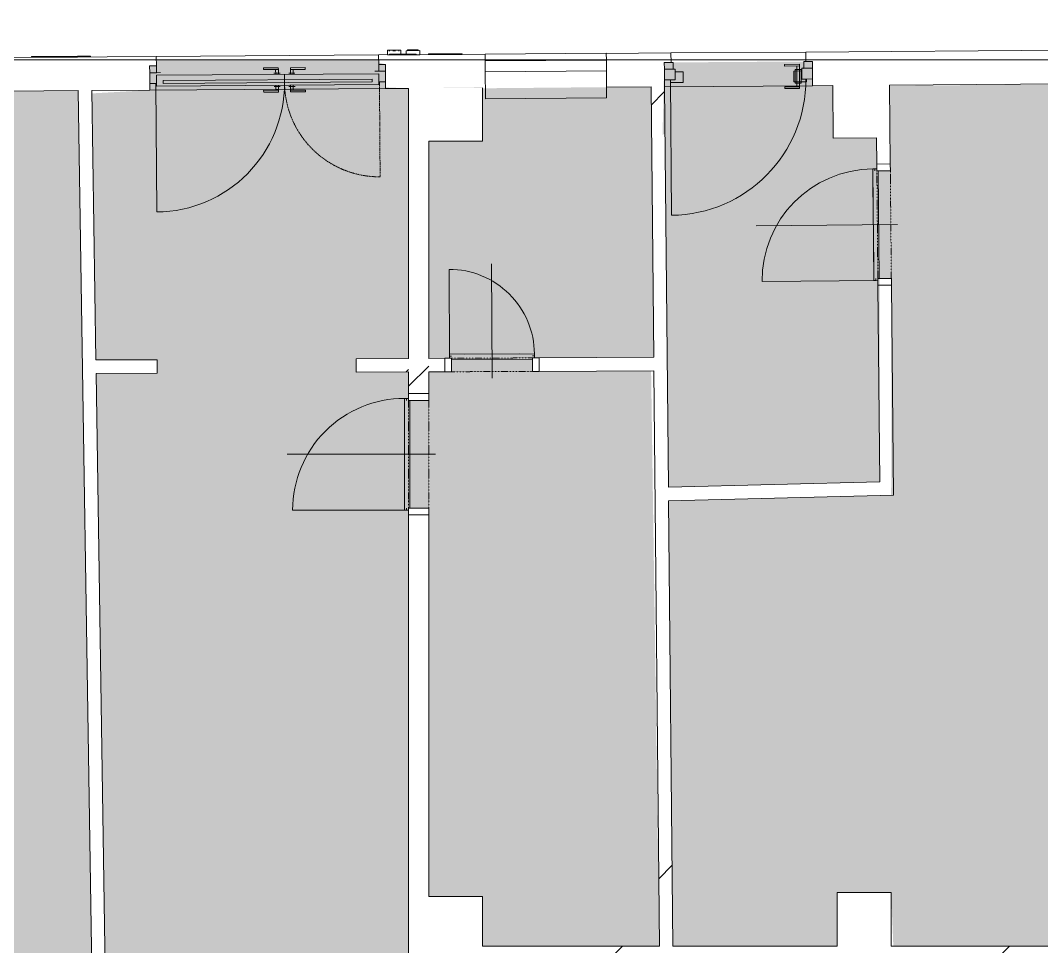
# Model space of a CAD drawing. Header units: millimetres. Extents: x 46521 to 262603, y -45352 to 20466.
# Drawn here: x 164702 to 172282, y -16959 to -10080 of the extents above; entities that cross this region are included whole.
import ezdxf

# ---------------------------------------------------------------- set-up
doc = ezdxf.new("R2010")
doc.units = ezdxf.units.MM
doc.linetypes.add('Čerchovaná se dvěma tečkami', pattern=[2.59, 1, -0.53, 0, -0.53, 0, -0.53])
doc.linetypes.add('Čárkovaná', pattern=[6.35, 3.175, -3.175])
for name, color, linetype, lineweight in [('A-DETL-GENF', 92, 'Continuous', 13), ('A-DETL-THIN', 151, 'Continuous', 13), ('A-DOOR', 31, 'Continuous', 13), ('A-DOOR-FRAM', 31, 'Continuous', 9), ('A-FLOR', 192, 'Continuous', 13), ('A-GENM', 13, 'Continuous', 13), ('A-GLAZ', 151, 'Continuous', 13), ('A-GLAZ-SILL', 1, 'Continuous', 13), ('A-WALL', 113, 'Continuous', 13), ('A-WALL-PATT', 111, 'Continuous', 9), ('S-COLS', 52, 'Continuous', 13)]:
    doc.layers.add(name, color=color, linetype=linetype, lineweight=lineweight)
pattern_1 = [(45, (128653, 0), (-7184.2, 7184.2), []), (45, (131527, -3e-12), (-7184.2, 7184.2), []), (45, (137274, -7e-12), (-4310.5, 10058), [4064, -2032, 67.06, -1964.94])]
pattern_2 = [(45.27, (128653, 0), (-7218, 7150.2), []), (45.27, (131527, 14), (-7218, 7150.2), []), (45.27, (137274, 41), (-4358, 10037.4), [4064, -2032, 67.1, -1964.9])]
pattern_3 = [(45, (128653, 0), (-7184.2, 7184.2), []), (45, (131527, 0), (-7184.2, 7184.2), []), (45, (137274, 0), (-4310.5, 10058), [4064, -2032, 67.1, -1964.9])]

# ---------------------------------------------------------------- blocks, each defined once
blk = doc.blocks.new('DVERE_1k_oblozka - DD03_01_800x1970_koupelna-1549493-Mapka _ závislý 15')
at = {"layer": 'A-DOOR', "lineweight": 9}
for p, q in [((-415, 72.1), (-415, 932.1)), ((0, -127.9), (0, 972.1)), ((415, 102.1), (-415, 102.1)), ((-415, 102.1), (-415, 87.1)), ((-415, 87.1), (-400, 87.1)), ((305, 102.1), (-305, 102.1)), ((400, 87.1), (415, 87.1)), ((415, 87.1), (415, 102.1)), ((415, 102.1), (415, 72.1)), ((-400, 72.1), (-450, 72.1)), ((-450, 72.1), (-450, -77.9)), ((-400, -77.9), (-400, 72.1)), ((-400, 62.1), (400, 62.1)), ((450, 72.1), (400, 72.1)), ((400, 72.1), (400, -77.9)), ((450, -77.9), (450, 72.1)), ((-450, -77.9), (-400, -77.9)), ((400, -77.9), (450, -77.9))]:
    blk.add_line(p, q, dxfattribs=at)
at = {"layer": 'A-DOOR', "linetype": 'Čerchovaná se dvěma tečkami', "lineweight": 9}
for p, q in [((-400, 72.1), (400, 72.1)), ((-400, -77.9), (400, -77.9))]:
    blk.add_line(p, q, dxfattribs=at)
at = {"layer": 'A-DOOR', "lineweight": 9}
blk.add_arc((-415, 102.1), 830, 360, 90, dxfattribs=at)
at = {"layer": 'A-DOOR-FRAM'}
for p, q in [((-400, 72.1), (-450, 72.1)), ((-400, -77.9), (-400, 72.1)), ((400, 72.1), (400, -77.9)), ((400, 72.1), (450, 72.1)), ((-450, -77.9), (-400, -77.9)), ((450, -77.9), (400, -77.9))]:
    blk.add_line(p, q, dxfattribs=at)
blk = doc.blocks.new('OKNO_1k_nadsvetlik - OKNO_1k_nadsvetlik_900 x 1500-1969459-Mapka _ závislý 15')
at = {"layer": 'A-GLAZ', "lineweight": 9}
for p, q in [((-450, 126), (450, 126)), ((-450, 75), (-450, 126)), ((450, 126), (450, 75)), ((450, 75), (-450, 75)), ((-450, 75), (450, 75)), ((-450, -5), (-450, 75)), ((450, 75), (450, -5)), ((450, -5), (-450, -5))]:
    blk.add_line(p, q, dxfattribs=at)
blk = doc.blocks.new('parapet s nosem_vnitní - parapet s nosem_vnitní-V80-Mapka _ závislý 15')
at = {"layer": 'A-GENM', "lineweight": 9}
for p, q in [((-450, -190), (-450, 0)), ((450, 0), (450, -190)), ((-450, -190), (-450, -200)), ((-450, -200), (450, -200)), ((-450, -200), (450, -200)), ((450, -200), (450, -190))]:
    blk.add_line(p, q, dxfattribs=at)
blk = doc.blocks.new('DVERE_1k_oblozka - DD03_01_600x1970_koupelna-1549500-Mapka _ závislý 15')
at = {"layer": 'A-DOOR', "lineweight": 9}
for p, q in [((-315, 47.1), (-315, 707.1)), ((0, -102.9), (0, 747.1)), ((315, 77.1), (-315, 77.1)), ((-315, 77.1), (-315, 62.1)), ((205, 77.1), (-205, 77.1)), ((315, 62.1), (315, 77.1)), ((315, 77.1), (315, 47.1)), ((-300, 47.1), (-350, 47.1)), ((-350, 47.1), (-350, -52.9)), ((-315, 62.1), (-300, 62.1)), ((-300, -52.9), (-300, 47.1)), ((-300, 37.1), (300, 37.1)), ((300, 62.1), (315, 62.1)), ((350, 47.1), (300, 47.1)), ((300, 47.1), (300, -52.9)), ((350, -52.9), (350, 47.1)), ((-350, -52.9), (-300, -52.9)), ((300, -52.9), (350, -52.9))]:
    blk.add_line(p, q, dxfattribs=at)
at = {"layer": 'A-DOOR', "linetype": 'Čerchovaná se dvěma tečkami', "lineweight": 9}
for p, q in [((-300, 47.1), (300, 47.1)), ((-300, -52.9), (300, -52.9))]:
    blk.add_line(p, q, dxfattribs=at)
at = {"layer": 'A-DOOR', "lineweight": 9}
blk.add_arc((-315, 77.1), 630, 360, 90, dxfattribs=at)
at = {"layer": 'A-DOOR-FRAM'}
for p, q in [((-300, 47.1), (-350, 47.1)), ((-300, -52.9), (-300, 47.1)), ((300, 47.1), (300, -52.9)), ((300, 47.1), (350, 47.1)), ((-350, -52.9), (-300, -52.9)), ((350, -52.9), (300, -52.9))]:
    blk.add_line(p, q, dxfattribs=at)
blk = doc.blocks.new('OKNO_dvere vchod_2kvstuphlav - ON09_21_vstupni dvere obj_1750_2400_OO_Al-2030626-Mapka _ závislý 15')
at = {"layer": 'A-GLAZ', "lineweight": 9}
for p, q in [((-990.3, 55), (-1040.3, 55)), ((-1040.3, 55), (-1040.3, 4)), ((-960.3, 5), (-1040.3, 5)), ((-1040.3, 5), (-1040.3, -75)), ((-1040.3, 4), (-990.3, 4)), ((-990.3, 4), (-990.3, 55)), ((-195.3, 35), (-85.3, 35)), ((-85.3, 35), (-195.3, 35)), ((-195.3, 22), (-195.3, 35)), ((-195.3, 35), (-195.3, 22)), ((-195.3, 22), (-85.3, 22)), ((-85.3, 22), (-195.3, 22)), ((-105.3, 22), (-105.3, -15)), ((-85.3, 22), (-105.3, 22)), ((-85.3, 22), (-105.3, 22)), ((-85.3, 35), (-85.3, 22)), ((-85.3, 35), (-85.3, 22)), ((-85.3, -15), (-85.3, 22)), ((114.7, 35), (4.7, 35)), ((4.7, 35), (114.7, 35)), ((4.7, 22), (4.7, 35)), ((4.7, 22), (4.7, 35)), ((114.7, 22), (4.7, 22)), ((4.7, 22), (114.7, 22)), ((4.7, 22), (4.7, -15)), ((24.7, 22), (4.7, 22)), ((24.7, 22), (4.7, 22)), ((24.7, -15), (24.7, 22)), ((114.7, 35), (114.7, 22)), ((114.7, 22), (114.7, 35)), ((709.7, 5), (629.7, 5)), ((709.7, 55), (659.7, 55)), ((659.7, 55), (659.7, 4)), ((659.7, 4), (709.7, 4)), ((709.7, 4), (709.7, 55)), ((709.7, -75), (709.7, 5)), ((-1040.3, -75), (-990.3, -75)), ((-995.3, -75), (-995.3, -95)), ((-995.3, -75), (-995.3, -1030)), ((-990.3, -95), (-990.3, -15)), ((659.7, -15), (-990.3, -15)), ((-940.3, -55), (-940.3, -75)), ((609.7, -55), (-940.3, -55)), ((-940.3, -75), (609.7, -75)), ((-72.3, -5), (-118.3, -5)), ((-72.3, -5), (-118.3, -5)), ((-72.3, -5), (-118.3, -5)), ((-72.3, -5), (-118.3, -5)), ((-99.3, -5), (-91.3, -5)), ((-99.3, -5), (-91.3, -5)), ((-40.3, -95), (-40.3, -15)), ((37.7, -5), (-8.3, -5)), ((37.7, -5), (-8.3, -5)), ((37.7, -5), (-8.3, -5)), ((37.7, -5), (-8.3, -5)), ((10.7, -5), (18.7, -5)), ((10.7, -5), (18.7, -5)), ((609.7, -75), (609.7, -55)), ((659.7, -95), (659.7, -15)), ((659.7, -75), (709.7, -75)), ((664.7, -95), (664.7, -75)), ((-990.3, -95), (659.7, -95)), ((-195.3, -132), (-85.3, -132)), ((-85.3, -132), (-195.3, -132)), ((-195.3, -132), (-195.3, -145)), ((-195.3, -145), (-195.3, -132)), ((-195.3, -145), (-85.3, -145)), ((-85.3, -145), (-195.3, -145)), ((-118.3, -105), (-72.3, -105)), ((-118.3, -105), (-72.3, -105)), ((-118.3, -105), (-72.3, -105)), ((-118.3, -105), (-72.3, -105)), ((-105.3, -95), (-105.3, -132)), ((-105.3, -132), (-85.3, -132)), ((-105.3, -132), (-85.3, -132)), ((-91.3, -105), (-99.3, -105)), ((-91.3, -105), (-99.3, -105)), ((-85.3, -132), (-85.3, -95)), ((-85.3, -132), (-85.3, -145)), ((-85.3, -132), (-85.3, -145)), ((-8.3, -105), (37.7, -105)), ((-8.3, -105), (37.7, -105)), ((-8.3, -105), (37.7, -105)), ((-8.3, -105), (37.7, -105)), ((4.7, -95), (4.7, -132)), ((114.7, -132), (4.7, -132)), ((4.7, -132), (114.7, -132)), ((4.7, -145), (4.7, -132)), ((4.7, -145), (4.7, -132)), ((4.7, -132), (24.7, -132)), ((4.7, -132), (24.7, -132)), ((114.7, -145), (4.7, -145)), ((4.7, -145), (114.7, -145)), ((18.7, -105), (10.7, -105)), ((18.7, -105), (10.7, -105)), ((24.7, -132), (24.7, -95)), ((114.7, -145), (114.7, -132)), ((114.7, -132), (114.7, -145))]:
    blk.add_line(p, q, dxfattribs=at)
at = {"layer": 'A-GLAZ', "linetype": 'Čárkovaná', "lineweight": 9}
blk.add_line((664.7, -75), (664.7, -780), dxfattribs=at)
at = {"layer": 'A-GLAZ', "lineweight": 9}
blk.add_arc((-995.3, -75), 955, 270, 360, dxfattribs=at)
at = {"layer": 'A-GLAZ', "linetype": 'Čárkovaná', "lineweight": 9}
blk.add_arc((664.7, -75), 705, 180, 270, dxfattribs=at)
at = {"layer": 'A-GLAZ-SILL', "lineweight": 9}
blk.add_line((-1040.3, -125), (709.7, -125), dxfattribs=at)
blk = doc.blocks.new('OKNO_dvere vchod_1k_nadsvetlik - vstupni dvere 1100_2435 2 2-1390910-Mapka _ závislý 15')
at = {"layer": 'A-GLAZ', "lineweight": 9}
for p, q in [((-975.3, 55), (-1040.3, 55)), ((-1040.3, 55), (-1040.3, 4)), ((-1040.3, 5), (-1040.3, -75)), ((-960.3, 5), (-1040.3, 5)), ((-1040.3, 4), (-975.3, 4)), ((-975.3, 4), (-975.3, 55)), ((-960.3, -75), (-960.3, 5)), ((-147.3, 35), (-37.3, 35)), ((-37.3, 35), (-147.3, 35)), ((-147.3, 22), (-147.3, 35)), ((-147.3, 35), (-147.3, 22)), ((-147.3, 22), (-37.3, 22)), ((-37.3, 22), (-147.3, 22)), ((-57.3, 22), (-57.3, -132)), ((-37.3, 22), (-57.3, 22)), ((-37.3, 22), (-57.3, 22)), ((-37.3, 35), (-37.3, 22)), ((-37.3, 35), (-37.3, 22)), ((-37.3, -132), (-37.3, 22)), ((59.7, 5), (-20.3, 5)), ((-20.3, 5), (-20.3, -75)), ((59.7, 55), (-5.3, 55)), ((-5.3, 55), (-5.3, 4)), ((-5.3, 4), (59.7, 4)), ((59.7, 4), (59.7, 55)), ((59.7, -75), (59.7, 5)), ((-1040.3, -75), (-960.3, -75)), ((-995.3, -75), (-995.3, -1080)), ((-960.4, -75), (-995.3, -75)), ((-995.3, -75), (-995.3, -95)), ((-960.3, -15), (-960.4, -75)), ((-900.3, -15), (-960.3, -15)), ((-900.3, -95), (-900.3, -15)), ((-20.3, -15), (-80.3, -15)), ((-80.3, -15), (-80.3, -95)), ((-70.3, -5), (-70.3, -105)), ((-24.3, -5), (-70.3, -5)), ((-24.3, -5), (-70.3, -5)), ((-24.3, -5), (-70.3, -5)), ((-24.3, -5), (-70.3, -5)), ((-51.3, -5), (-43.3, -5)), ((-51.3, -5), (-43.3, -5)), ((-24.3, -105), (-24.3, -5)), ((-20.3, -75), (-20.3, -15)), ((14.7, -75), (-20.3, -75)), ((-20.3, -75), (59.7, -75)), ((14.7, -95), (14.7, -75)), ((-995.3, -95), (-900.3, -95)), ((-147.3, -132), (-37.3, -132)), ((-37.3, -132), (-147.3, -132)), ((-147.3, -132), (-147.3, -145)), ((-147.3, -145), (-147.3, -132)), ((-147.3, -145), (-37.3, -145)), ((-37.3, -145), (-147.3, -145)), ((-80.3, -95), (14.7, -95)), ((-70.3, -105), (-24.3, -105)), ((-70.3, -105), (-24.3, -105)), ((-70.3, -105), (-24.3, -105)), ((-70.3, -105), (-24.3, -105)), ((-57.3, -132), (-37.3, -132)), ((-57.3, -132), (-37.3, -132)), ((-43.3, -105), (-51.3, -105)), ((-43.3, -105), (-51.3, -105)), ((-37.3, -132), (-37.3, -145)), ((-37.3, -132), (-37.3, -145)), ((-24.3, -105), (-24.3, -76.3))]:
    blk.add_line(p, q, dxfattribs=at)
blk.add_arc((-995.3, -75), 1005, 270, 0, dxfattribs=at)
at = {"layer": 'A-GLAZ-SILL', "lineweight": 9}
blk.add_line((-1040.3, -125), (59.7, -125), dxfattribs=at)
blk = doc.blocks.new('Číslo popisné - ČP 4-1807394-Mapka _ závislý 15')
at = {"layer": 'A-GENM', "color": 41, "lineweight": 9}
for p, q in [((225, -125), (25, -125)), ((25, -125), (225, -125)), ((25, -125), (25, -130)), ((25, -125), (25, -130)), ((225, -130), (25, -130)), ((25, -130), (225, -130)), ((225, -130), (225, -125)), ((225, -125), (225, -130))]:
    blk.add_line(p, q, dxfattribs=at)
blk = doc.blocks.new('Číslo popisné 2 - ČP 1324-1807511-Mapka _ závislý 15')
at = {"layer": 'A-GENM', "color": 41, "lineweight": 9}
for p, q in [((275, -125), (25, -125)), ((25, -125), (275, -125)), ((25, -125), (25, -130)), ((25, -125), (25, -130)), ((275, -130), (25, -130)), ((25, -130), (275, -130)), ((275, -130), (275, -125)), ((275, -125), (275, -130))]:
    blk.add_line(p, q, dxfattribs=at)
blk = doc.blocks.new('Vypínač_venkovní - Typ 1-1807905-Mapka _ závislý 15')
at = {"layer": 'A-GENM', "color": 41, "lineweight": 9}
for p, q in [((25, 155), (125, 155)), ((125, 155), (25, 155)), ((25, 155), (25, 125)), ((25, 125), (25, 155)), ((35, 162), (35, 155)), ((35, 162), (35, 155)), ((115, 162), (35, 162)), ((35, 155), (115, 155)), ((115, 155), (35, 155)), ((115, 155), (115, 162)), ((115, 155), (115, 162)), ((125, 125), (125, 155)), ((125, 125), (125, 155)), ((25, 125), (125, 125)), ((125, 125), (25, 125))]:
    blk.add_line(p, q, dxfattribs=at)
blk = doc.blocks.new('Venkovní_zámek - Typ 1-1807838-Mapka _ závislý 15')
at = {"layer": 'A-GENM', "color": 41, "lineweight": 9}
for p, q in [((25, 159), (125, 159)), ((125, 159), (25, 159)), ((25, 159), (25, 125)), ((25, 125), (25, 159)), ((37, 159), (43, 159)), ((37, 159), (43, 159)), ((43, 154), (37, 154)), ((43, 154), (37, 154)), ((65, 159), (85, 159)), ((85, 154), (65, 154)), ((70, 159), (80, 159)), ((70, 159), (70, 154)), ((80, 154), (70, 154)), ((80, 154), (80, 159)), ((107, 159), (113, 159)), ((107, 159), (113, 159)), ((113, 154), (107, 154)), ((113, 154), (107, 154)), ((125, 125), (125, 159)), ((125, 125), (125, 159)), ((25, 125), (125, 125)), ((125, 125), (25, 125))]:
    blk.add_line(p, q, dxfattribs=at)
blk = doc.blocks.new('Úřad_městské_části_Praha_11 - Typ 1-1807749-Mapka _ závislý 15')
at = {"layer": 'A-GENM', "color": 41, "lineweight": 9}
for p, q in [((-95, 130), (-95, 125)), ((345, 125), (345, 130))]:
    blk.add_line(p, q, dxfattribs=at)
at = {"layer": 'A-GENM', "color": 41, "lineweight": 9, "flags": 128}
for points in [[(125, 130), (82.1, 130), (40.8, 130), (2.8, 130), (-30.6, 130), (-57.9, 130), (-78.3, 130), (-90.8, 130), (-95, 130), (-90.8, 130), (-78.3, 130), (-57.9, 130), (-30.6, 130), (2.8, 130), (40.8, 130), (82.1, 130), (125, 130)], [(125, 125), (82.1, 125), (40.8, 125), (2.8, 125), (-30.6, 125), (-57.9, 125), (-78.3, 125), (-90.8, 125), (-95, 125), (-90.8, 125), (-78.3, 125), (-57.9, 125), (-30.6, 125), (2.8, 125), (40.8, 125), (82.1, 125), (125, 125)], [(125, 130), (167.9, 130), (209.2, 130), (247.2, 130), (280.6, 130), (307.9, 130), (328.3, 130), (340.8, 130), (345, 130), (340.8, 130), (328.3, 130), (307.9, 130), (280.6, 130), (247.2, 130), (209.2, 130), (167.9, 130), (125, 130)], [(125, 125), (167.9, 125), (209.2, 125), (247.2, 125), (280.6, 125), (307.9, 125), (328.3, 125), (340.8, 125), (345, 125), (340.8, 125), (328.3, 125), (307.9, 125), (280.6, 125), (247.2, 125), (209.2, 125), (167.9, 125), (125, 125)]]:
    blk.add_lwpolyline(points, dxfattribs=at)
blk = doc.blocks.new('DVERE_1k_oblozka - DD03_01_800x1970_koupelna-V171-Mapka _ závislý 15')
at = {"layer": 'A-DOOR', "lineweight": 9}
for p, q in [((0, -102.9), (0, 947.1)), ((-415, 47.1), (-415, 907.1)), ((415, 77.1), (-415, 77.1)), ((-415, 77.1), (-415, 62.1)), ((305, 77.1), (-305, 77.1)), ((415, 62.1), (415, 77.1)), ((415, 77.1), (415, 62.1)), ((415, 77.1), (415, 47.1)), ((-400, 47.1), (-450, 47.1)), ((-450, 47.1), (-450, -52.9)), ((-415, 62.1), (-400, 62.1)), ((-400, 62.1), (-415, 62.1)), ((-400, -52.9), (-400, 47.1)), ((-400, 37.1), (400, 37.1)), ((400, 62.1), (415, 62.1)), ((450, 47.1), (400, 47.1)), ((400, 47.1), (400, -52.9)), ((450, -52.9), (450, 47.1)), ((-450, -52.9), (-400, -52.9)), ((400, -52.9), (450, -52.9))]:
    blk.add_line(p, q, dxfattribs=at)
at = {"layer": 'A-DOOR', "linetype": 'Čerchovaná se dvěma tečkami', "lineweight": 9}
for p, q in [((-400, 47.1), (400, 47.1)), ((-400, -52.9), (400, -52.9))]:
    blk.add_line(p, q, dxfattribs=at)
at = {"layer": 'A-DOOR', "lineweight": 9}
blk.add_arc((-415, 77.1), 830, 360, 90, dxfattribs=at)
at = {"layer": 'A-DOOR-FRAM'}
for p, q in [((-400, 47.1), (-450, 47.1)), ((-400, -52.9), (-400, 47.1)), ((400, 47.1), (400, -52.9)), ((400, 47.1), (450, 47.1)), ((-450, -52.9), (-400, -52.9)), ((450, -52.9), (400, -52.9))]:
    blk.add_line(p, q, dxfattribs=at)

msp = doc.modelspace()

# ---------------------------------------------------------------- hatches: boundary and pattern name
at = {"layer": 'A-DETL-GENF', "lineweight": 9}
h = msp.add_hatch(color=1, dxfattribs=at)
h.paths.add_polyline_path([(127367.8, -28962.3), (127367.8, -27933.8), (127197.8, -27933.8), (127197.8, -28962.3)])
h.paths.add_polyline_path([(139722.8, -28962.3), (139722.8, -27933.8), (133462.8, -27933.8), (133462.8, -27115.5), (133602.8, -27115.5), (133602.8, -26157.5), (127447.8, -26157.5), (127447.8, -27300), (127902.8, -27300), (127902.8, -27933.8), (127617.8, -27933.8), (127617.8, -28962.3), (135744.7, -28962.3)])
h.paths.add_polyline_path([(145412.5, -28962.3), (145412.5, -27933.8), (140022.8, -27933.8), (140022.8, -28962.3), (143960.8, -28962.3)])
h.paths.add_polyline_path([(173695.3, -17205.8), (173695.3, -17200.8), (173395.3, -17205.8)])
h.paths.add_polyline_path([(171007.3, -17205.8), (171007.3, -17520.8), (170687.3, -17520.8), (170687.3, -17205.8)])
h.paths.add_polyline_path([(168132.7, -10581.5), (168132.7, -10577.1), (167732.7, -10577.1)])
h.paths.add_polyline_path([(155258, -28812.5), (157502, -28812.5), (157502, -28417.5), (157902, -28417.5), (157902, -28812.5), (160396.5, -28812.5), (160396.5, -24292.5), (160496.5, -24292.5), (160496.5, -28812.5), (163496.5, -28812.5), (163496.5, -28277.5), (163596.5, -28277.5), (163596.5, -27406.7), (163471.5, -27406.7), (163471.5, -22812.5), (161416.5, -22812.5), (161416.5, -22712.5), (162444, -22712.5), (162444, -22544.8), (162669, -22544.8), (162669, -22712.5), (163471.5, -22712.5), (163471.5, -22382.3), (164125.8, -22382.3), (164125.8, -22532.3), (163596.5, -22532.3), (163596.5, -27156.7), (166781.5, -27156.7), (166781.5, -22532.3), (164925.8, -22532.3), (164925.8, -22382.3), (165345.8, -22382.3), (165345.8, -20532.3), (164901.8, -20532.3), (164901.8, -20432.3), (169916.8, -20432.3), (169916.8, -19232.3), (169556.8, -19232.3), (169556.8, -19132.3), (170166.8, -19132.3), (170166.8, -19579.6), (172306.8, -19579.6), (172306.8, -19829.6), (173106.8, -19829.6), (173106.8, -19579.6), (175246.8, -19579.6), (175246.8, -19829.6), (176146.8, -19829.6), (176146.8, -19579.6), (177390.3, -19579.6), (177390.3, -17452.4), (177012, -17455.7), (177009.8, -17205.8), (176442.8, -17205.8), (176442.8, -17500.8), (176142.8, -17500.8), (176142.8, -17205.8), (173695.3, -17205.8), (173695.3, -17500.8), (173395.3, -17500.8), (173395.3, -17205.8), (170121.8, -17205.8), (170121.8, -17957.1), (168290.6, -17957.1), (168290.6, -17269.7), (167152.7, -17269.7), (167152.7, -17944.7), (167052.7, -17944.7), (167052.7, -17169.7), (167582.7, -17169.7), (167582.7, -13702.1), (167732.7, -13702.1), (167732.7, -16585.8), (168132.7, -16585.8), (168132.7, -16955.8), (169444.9, -16955.8), (169383.4, -12682.4), (168502.7, -12686.3), (168502.3, -12586.6), (169402.8, -12582.3), (169383.4, -10573), (168132.7, -10584.2), (168132.7, -10977.1), (167732.7, -10977.1), (167732.7, -12590.2), (167902.3, -12590.9), (167902.3, -12689.4), (167732.7, -12690.9), (167732.7, -12902.1), (167582.7, -12902.1), (167582.7, -12690.9), (167193.5, -12690.9), (167193.1, -12592.8), (167582.7, -12590.2), (167582.7, -10585.2), (167412.5, -10577.1), (167411.4, -10406.4), (167361.3, -10392.4), (167360.9, -10372.1), (165711.1, -10372.1), (165710.9, -10417.9), (165661.4, -10418.2), (165662.6, -10598.2), (165231.8, -10622.1), (165263.6, -12601.9), (165717.1, -12599.7), (165717.6, -12699.7), (165263.6, -12701.9), (165333.5, -17272.1), (163868.4, -17272.1), (163868.4, -17972.1), (163458.4, -17972.1), (163458.4, -17272.1), (163368.4, -17272.1), (163368.4, -17172.1), (165231.9, -17172.1), (165131.5, -10601.8), (162140.3, -10622.1), (162140.3, -11022.1), (161740.3, -11022.1), (161740.3, -16631.1), (162160.3, -16631.1), (162160.3, -17172.1), (162568.4, -17172.1), (162568.4, -17272.1), (162488.4, -17272.1), (162488.4, -20886.6), (160607.8, -20879.4), (160608.4, -20729.2), (162388.4, -20729.4), (162388.4, -17272.1), (161740.3, -17272.1), (161740.3, -17584.7), (157923.4, -17584.7), (157923.4, -20718.5), (159708.4, -20725.4), (159707.8, -20875.6), (156716.9, -20863.7), (156717.5, -20713.7), (157823.4, -20713.9), (157823.4, -17584.7), (154599.3, -17584.7), (154599.3, -20705.3), (155817.5, -20710.1), (155816.9, -20860.1), (154299.3, -20854.1), (154299.3, -20036.3), (153666.8, -20036.3), (153666.8, -20245.5), (153386.7, -20235.7), (153390.1, -20135.8), (153566.8, -20135.8), (153566.8, -19936.3), (154499.3, -19936.3), (154499.3, -17584.7), (151963.5, -17584.7), (151963.5, -18746.3), (152445.7, -18746.3), (152409.8, -20101.5), (152590.6, -20107.8), (152587.1, -20207.8), (151910.7, -20184.2), (151946.1, -18846.3), (151679.3, -18846.3), (151679.3, -18746.3), (151863.5, -18746.3), (151863.5, -16829.6), (150153.5, -16829.6), (150153.5, -18186.3), (150784.6, -18186.3), (150784.6, -18746.3), (151079.3, -18746.3), (151079.3, -18846.3), (150784.6, -18846.3), (150784.6, -19546.3), (148182.6, -19546.3), (148182.6, -15711.9), (148282.6, -15711.9), (148282.6, -16229.6), (149312.6, -16229.6), (149312.6, -15869.6), (149412.6, -15869.6), (149412.6, -16679.6), (151453.5, -16679.6), (151453.5, -15947.1), (150510.1, -15947.1), (150510.1, -15711.9), (150610.1, -15711.9), (150610.1, -15847.1), (151553.5, -15852.6), (151553.5, -16679.6), (151863.5, -16679.6), (151863.5, -15010.1), (150610.1, -15010.1), (150610.1, -15111.9), (150510.1, -15111.9), (150510.1, -15010.1), (148282.6, -15010.1), (148282.6, -15111.9), (148182.6, -15111.9), (148182.6, -14801.9), (148282.6, -14801.9), (148282.6, -14910.1), (150510.1, -14910.1), (150510.1, -14700.1), (150610.1, -14717.2), (150610.1, -14910.1), (151863.5, -14910.1), (151863.5, -13920.1), (150610.1, -13920.1), (150610.1, -14100.1), (150510.1, -14100.1), (150510.1, -13920.1), (148282.6, -13920.1), (148282.6, -14201.9), (148182.6, -14201.9), (148182.6, -11677.5), (146845.7, -11677.5), (146845.7, -18362.5), (146895.7, -18362.5), (146895.7, -19013.3), (146510.4, -19013.3), (146510.4, -18913.3), (146745.7, -18913.3), (146745.7, -18362.5), (146695.7, -18343.3), (146690.5, -16403.3), (145815.3, -16403.3), (145815.3, -16443.3), (145480.7, -16443.3), (145480.7, -18243.3), (145560.7, -18243.3), (145560.7, -18913.3), (145710.4, -18913.3), (145710.4, -19013.3), (144688.5, -19013.3), (144688.5, -18913.3), (145460.7, -18913.3), (145460.7, -18343.3), (145380.7, -18343.3), (145380.7, -16443.3), (142638.5, -16443.3), (142638.5, -18913.3), (143988.5, -18913.3), (143988.5, -19013.3), (142638.5, -19013.3), (142638.5, -19651.8), (141489, -19656.1), (141489, -19506.1), (142188.5, -19503.5), (142188.5, -19143.3), (142488.5, -19143.3), (142488.5, -16443.3), (139885.3, -16443.3), (139885.3, -16843.3), (139485.3, -16843.3), (139485.3, -16443.3), (138122.6, -16443.3), (138122.6, -19518.9), (140688.4, -19509.3), (140688.4, -19659.2), (137273.2, -19671.9), (137272.6, -19522.1), (138022.6, -19518.9), (138022.6, -16443.3), (133910.3, -16443.3), (133910.3, -19534.9), (136472.6, -19525.3), (136473.2, -19675.1), (133810.3, -19685.2), (133810.3, -16843.3), (133475.3, -16843.3), (133475.3, -16143.3), (134746, -16140.2), (134746, -15478.3), (135086, -15478.3), (135086, -9996.2), (134676, -9996.2), (134676, -9446.2), (135086, -9446.2), (135086, -6966.2), (134656, -6966.2), (134656, -6451.2), (135086, -6451.2), (135086, -3625), (134396, -3625), (134396, -3525), (135086, -3525), (135086, -886.8), (134553.2, -886.8), (134553.2, -431.8), (129101, -431.8), (129101, -871.8), (128666, -890.9), (128666, -6443.2), (129086, -6443.2), (129086, -6963.2), (128666, -6963.2), (128666, -9240.2), (133259.4, -9183.6), (133259.4, -5995), (133348.8, -5994.7), (133363, -10326.7), (133263.2, -10327.1), (133259.4, -9283.6), (129101, -9340.2), (129101, -9908.2), (128666, -9908.2), (128666, -14261), (133276, -14199.3), (133266, -11127.1), (133365.8, -11126.7), (133376, -14299.3), (131969, -14319.1), (131969, -14534.9), (131869, -14534.9), (131869, -14319.1), (128311, -14376.8), (128311, -15446.9), (128335, -15451.8), (128336, -15451.8), (129121, -15451.8), (129121, -16130), (131414.1, -16130), (131414.1, -15402.4), (131969, -15402.4), (131959.1, -20050), (131809.1, -20050), (131809.1, -16430), (127862.8, -16430), (127862.8, -16830), (127447.8, -16830), (127447.8, -21265), (131809.1, -21265), (131809.1, -20850), (131959.1, -20850), (131959.1, -21265), (132302.8, -21265), (132302.8, -21415), (130652.2, -21415), (130652.2, -21575), (130552.2, -21575), (130552.2, -21415), (127862.8, -21415), (127862.8, -21665), (127447.8, -21665), (127467.4, -25857.5), (130552.2, -25857.5), (130552.2, -22375), (130652.2, -22375), (130652.2, -25857.5), (133802.8, -25857.5), (133802.8, -21415), (133102.8, -21415), (133102.8, -21265), (133902.8, -21265), (133902.8, -21571.7), (135324.2, -21563.2), (135324.8, -21662.9), (133902.8, -21671.7), (133902.8, -27683.8), (136902.8, -27683.8), (136902.8, -21653.1), (136124.8, -21653.1), (136124.2, -21557.9), (138404.1, -21543.7), (138404.1, -21643.7), (137002.8, -21653.1), (137002.8, -27683.8), (139802.8, -27683.8), (139802.8, -24224.3), (139902.8, -24224.3), (139902.8, -27683.8), (142702.8, -27683.8), (142702.8, -21617), (139902.8, -21635.1), (139902.8, -23424.3), (139802.8, -23424.3), (139802.8, -21635.1), (139204.7, -21634.4), (139204.8, -21538.8), (139521, -21529.8), (139521, -21212), (140021, -21212), (140021, -21533.7), (145462.5, -21499.9), (145462.5, -20299.4), (145562.5, -20299.4), (145562.5, -22382.5), (151605.7, -22382.5), (151605.7, -21322.5), (151525.7, -21322.5), (151525.7, -21222.5), (151955.7, -21222.5), (151955.7, -22712.5), (152199.6, -22712.5), (152176.9, -22812.5), (151605.7, -22812.5), (151605.7, -28812.5), (154699.6, -28812.5), (154699.6, -22812.5), (152999.6, -22812.5), (152999.6, -22712.5), (155819.6, -22712.5), (155819.6, -22812.5), (154799.6, -22812.5), (154799.6, -28812.5)])
h.paths.add_polyline_path([(142802.8, -27683.8), (145499.6, -27683.8), (145499.6, -27206.6), (145899.6, -27206.6), (145899.6, -24439.4), (145462.5, -24439.4), (145462.5, -21599.9), (142802.8, -21617), (142802.8, -26071.5)])
h.paths.add_polyline_path([(169916.8, -27156.7), (169916.8, -22765.8), (169501.8, -22765.8), (169501.8, -22365.8), (169916.8, -22365.8), (169916.8, -20532.3), (165445.8, -20532.3), (165445.8, -22382.3), (166906.5, -22382.3), (166906.5, -27156.7), (168609.2, -27156.7)])
h.paths.add_polyline_path([(150664.6, -25319.4), (150679.6, -25069.4), (151255.7, -25069.4), (151255.7, -22712.5), (151605.7, -22712.5), (151605.7, -22482.5), (145562.5, -22482.5), (145562.5, -24339.4), (146149.6, -24339.4), (146149.6, -25069.4), (146689.6, -25069.4), (146689.6, -25319.4), (147589.6, -25319.4), (147589.6, -25069.4), (149779.6, -25069.4), (149779.6, -25319.4)])
h.paths.add_polyline_path([(160496.5, -23492.5), (160396.5, -23492.5), (160393.1, -22812.5), (159196.5, -22812.5), (159196.5, -23462.5), (159096.5, -23462.5), (159096.5, -22812.5), (159046.5, -22812.5), (159046.5, -22712.5), (160616.5, -22712.5), (160616.5, -22812.5), (160496.5, -22812.5), (160496.5, -23442.5)])
h.paths.add_polyline_path([(158196.5, -22812.5), (156619.6, -22812.5), (156619.6, -22712.5), (157432.1, -22712.5), (157432.1, -22362.5), (157932.1, -22362.5), (157932.1, -22712.5), (158246.5, -22712.5), (158246.5, -22812.5)])
h.paths.add_polyline_path([(150925.7, -21322.5), (146640.7, -21322.5), (146640.7, -21222.5), (150925.7, -21222.5)])
h.paths.add_polyline_path([(152309.9, -20098), (152343, -18846.3), (152046.1, -18846.3), (152013.3, -20087.7), (152176.9, -20093.4)])
h.paths.add_polyline_path([(148282.6, -19446.3), (149384.6, -19446.3), (149384.6, -19286.3), (149484.6, -19286.3), (149484.6, -19446.3), (150684.6, -19446.3), (150684.6, -18286.3), (149484.6, -18286.3), (149484.6, -18686.3), (149384.6, -18686.3), (149384.6, -18286.3), (148282.6, -18286.3), (148282.6, -19356.3)])
h.paths.add_polyline_path([(168089.4, -19232.3), (165261.8, -19232.3), (165261.8, -19132.3), (168756.8, -19132.3), (168756.8, -19232.3), (168390.6, -19232.3)])
h.paths.add_polyline_path([(149853.5, -18186.3), (149853.5, -16779.6), (149312.6, -16779.6), (149312.6, -16329.6), (148282.6, -16329.6), (148282.6, -18186.3), (149484.6, -18186.3)])
h.paths.add_polyline_path([(168609.2, -17857.1), (170021.8, -17857.1), (170021.8, -17205.8), (168390.6, -17205.8), (168390.6, -17857.1)])
h.paths.add_polyline_path([(152278.5, -17334.7), (152278.5, -4240.9), (152213.5, -4240.9), (152213.5, -11625.8), (152113.5, -11605.8), (151863.5, -11605.8), (151863.5, -11479.2), (149480.3, -11479.2), (149480.3, -11379.2), (151863.5, -11379.2), (151863.5, -10845.8), (151817.8, -10845.8), (151817.8, -10445.8), (151863.5, -10445.8), (151863.5, -4240.9), (145455.9, -4240.9), (145455.9, -16143.3), (145815.3, -16143.3), (145815.3, -16253.3), (146695.7, -16253.3), (146695.7, -11527.5), (148182.6, -11527.5), (148182.6, -11379.2), (148680.3, -11379.2), (148680.3, -11479.2), (148282.6, -11479.2), (148282.6, -13770.1), (151863.5, -13770.1), (151863.5, -12505.8), (152176.9, -12490.1), (152213.5, -12480.8), (152213.5, -17334.7)])
h.paths.add_polyline_path([(176142.8, -17205.8), (176449.5, -17200.8), (176442.8, -17200.8), (176142.8, -17200.8)])
h.paths.add_polyline_path([(170166.8, -16955.8), (170765.3, -16955.8), (170765.3, -16555.8), (171165.3, -16555.8), (171181.5, -16955.8), (176740.3, -16955.8), (176740.3, -16583.6), (177140.3, -16583.6), (177140.3, -10920.5), (176740.3, -10920.5), (176740.3, -10523.2), (171153.3, -10564.9), (171153.3, -11196.4), (171059.2, -11196.3), (171056.9, -10951.7), (170735.9, -10951.7), (170733.3, -10563.9), (170582.5, -10564.9), (170581.3, -10384.9), (169481.3, -10392.4), (169468.2, -10932.6), (169486.8, -10917.8), (169513, -13547.4), (171080.6, -13507.5), (171080.6, -11997.1), (171166.6, -11997.2), (171165.3, -13605.3), (169513, -13647.4), (169544.9, -16955.8), (170121.8, -16955.8)])
h.paths.add_polyline_path([(145105.9, -16143.3), (145105.9, -16140), (143960.8, -16143.3)])
h.paths.add_polyline_path([(131959.1, -15384.9), (131869, -15384.9), (131869.1, -15334.9), (131969, -15334.9), (131969, -15384.9)])
h.paths.add_polyline_path([(133246.2, -5195), (133240.7, -3525), (133596, -3525), (133596, -3625), (133341, -3625), (133341, -5194.7)])
at = {"layer": 'A-WALL-PATT'}
h = msp.add_hatch(dxfattribs=at)
h.set_pattern_fill('FP_42', color=256, angle=45, style=0, pattern_type=2)
h.set_pattern_definition([(45.388, (128653, 0), (-7232.7, 7135.4), []), (45.388, (131527, 19), (-7232.7, 7135.4), []), (45.388, (137274, 58), (-4378.6, 10028.5), [4064, -2032, 67.06, -1964.94])])
h.paths.add_polyline_path([(162140.3, -10622.1), (162220.2, -10601.8), (162218.6, -10371.6), (161740.3, -10374.8), (161740.3, -10622.1)])
h.paths.add_polyline_path([(163120.3, -10615.5), (163720.2, -10601.8), (163718.6, -10361.4), (163118.6, -10374.8), (163120.2, -10601.8)])
h.paths.add_polyline_path([(164620.2, -10605.3), (165662.6, -10598.2), (165662.6, -10418.2), (165711.4, -10417.9), (165710.9, -10347.9), (164618.7, -10374.8), (164620.2, -10601.8)])
h.paths.add_polyline_path([(167412.6, -10586.4), (168152.5, -10573), (168132.7, -10331.5), (167360.9, -10336.7), (167361.7, -10406.7), (167411.4, -10406.7), (167412.6, -10585.2)])
h.paths.add_polyline_path([(169052.6, -10575.3), (169482.5, -10572.4), (169482.5, -10392.3), (169531.3, -10391.9), (169530.8, -10322), (169050.9, -10325.3), (169052.5, -10574.1)])
h.paths.add_polyline_path([(170582.5, -10564.9), (177390.3, -10518.8), (177390.3, -10268.8), (170530.8, -10315.2), (170531.3, -10385.2), (170581.3, -10385.3), (170582.2, -10520.5)])
h = msp.add_hatch(dxfattribs=at)
h.set_pattern_fill('FP_47', color=256, angle=45, style=0, pattern_type=2)
h.set_pattern_definition([(45.876, (128653, 0), (-7293.2, 7073.5), []), (45.876, (131527, 44), (-7293.2, 7073.5), []), (45.876, (137273, 132), (-4463.8, 9990.8), [4064, -2032, 67.1, -1964.9])])
h.paths.add_polyline_path([(165233.5, -17272.1), (165333.5, -17272.1), (165231.5, -10601.2), (165131.5, -10601.8), (165231.9, -17172.1)])
h = msp.add_hatch(dxfattribs=at)
h.set_pattern_fill('FP_30', color=256, angle=45, style=0, pattern_type=2)
h.set_pattern_definition(pattern_1)
h.paths.add_polyline_path([(167732.7, -17169.7), (167732.7, -13752.1), (167582.7, -13752.1), (167582.7, -17169.7)])
h.paths.add_polyline_path([(167582.7, -12852.1), (167732.7, -12852.1), (167732.7, -10584.2), (167582.7, -10585.2), (167582.7, -12690.9)])
h = msp.add_hatch(dxfattribs=at)
h.set_pattern_fill('FP_53', color=256, angle=45, style=0, pattern_type=2)
h.set_pattern_definition([(45.552, (128653, 0), (-7253, 7114.7), []), (45.552, (131527, 28), (-7253, 7114.7), []), (45.552, (137274, 83), (-4407.2, 10016), [4064, -2032, 67.1, -1964.9])])
h.paths.add_polyline_path([(169513, -16955.8), (169544.9, -16955.8), (169482.5, -10594.7), (169403.8, -12682.3), (169444.9, -16955.8)])
h.paths.add_polyline_path([(169402.8, -12582.3), (169482.5, -10572.4), (169383.4, -10573), (169401.5, -12446.3)])
h = msp.add_hatch(dxfattribs=at)
h.set_pattern_fill('FP_54', color=256, angle=45, style=0, pattern_type=2)
h.set_pattern_definition([(45.53, (128653, 0), (-7250.4, 7117.4), []), (45.53, (131527, 27), (-7250.4, 7117.4), []), (45.53, (137274, 80), (-4403.4, 10017.6), [4064, -2032, 67.1, -1964.9])])
h.paths.add_polyline_path([(171081.5, -13607.5), (171181.5, -13604.9), (171167, -12046.3), (171067.1, -12047.2), (171081.5, -13604.9)])
h.paths.add_polyline_path([(171058.7, -11147.2), (171158.7, -11146.3), (171155.9, -10951), (171056.9, -10951.7), (171058.7, -11146.3)])
h = msp.add_hatch(dxfattribs=at)
h.set_pattern_fill('FP_48', color=256, angle=45, style=0, pattern_type=2)
h.set_pattern_definition(pattern_2)
h.paths.add_polyline_path([(165262.1, -12601.9), (165263.6, -12701.9), (165717.6, -12699.7), (165717.1, -12599.7)])
h = msp.add_hatch(dxfattribs=at)
h.set_pattern_fill('FP_48', color=256, angle=45, style=0, pattern_type=2)
h.set_pattern_definition(pattern_2)
h.paths.add_polyline_path([(167193.5, -12692.8), (167582.7, -12690.9), (167582.7, -12590.9), (167193.1, -12592.8), (167193.5, -12690.9)])
h.paths.add_polyline_path([(167732.7, -12690.2), (167852.7, -12689.7), (167852.3, -12589.7), (167732.7, -12590.2), (167732.7, -12689.7)])
h.paths.add_polyline_path([(168552.7, -12686.3), (169403.8, -12682.3), (169402.8, -12582.3), (168552.3, -12586.6)])
h = msp.add_hatch(dxfattribs=at)
h.set_pattern_fill('FP_73', color=256, angle=45, style=0, pattern_type=2)
h.set_pattern_definition([(46.46, (128653, 0), (-7364.8, 6999), []), (46.46, (131526, 73), (-7364.8, 6999), []), (46.46, (137271, 219), (-4565.2, 9945), [4064, -2032, 67.1, -1964.9])])
h.paths.add_polyline_path([(169513, -13647.4), (171081.5, -13607.5), (171080.6, -13507.5), (169512.1, -13547.4)])
h = msp.add_hatch(dxfattribs=at)
h.set_pattern_fill('FP_30', color=256, angle=45, style=0, pattern_type=2)
h.set_pattern_definition(pattern_1)
h.paths.add_polyline_path([(168390.6, -17205.8), (176442.8, -17200.8), (176740.3, -16955.8), (167732.7, -16955.8), (167732.7, -17205.8), (168290.6, -17205.8)])
h.paths.add_polyline_path([(177140.3, -17205.8), (177390.3, -17205.8), (177390.3, -16955.8), (177140.3, -16955.8), (177140.3, -16983.6), (176734.4, -16988), (176442.8, -17205.8), (177009.8, -17205.8)])
at = {"layer": 'S-COLS', "lineweight": 9}
h = msp.add_hatch(dxfattribs=at)
h.set_pattern_fill('FP_72', color=256, style=0, pattern_type=2)
h.set_pattern_definition(pattern_3)
h.paths.add_polyline_path([(167732.7, -10977.1), (168132.7, -10977.1), (168132.7, -10581.5), (167732.7, -10584.2)])
h = msp.add_hatch(dxfattribs=at)
h.set_pattern_fill('FP_72', color=256, style=0, pattern_type=2)
h.set_pattern_definition(pattern_3)
h.paths.add_polyline_path([(170736, -10953.9), (171155.9, -10951), (171153.3, -10561), (170733.3, -10563.9), (170735.9, -10951.7)])
h = msp.add_hatch(dxfattribs=at)
h.set_pattern_fill('FP_72', color=256, style=0, pattern_type=2)
h.set_pattern_definition(pattern_3)
h.paths.add_polyline_path([(167732.7, -16585.8), (167732.7, -16955.8), (168132.7, -16955.8), (168132.7, -16585.8)])
h = msp.add_hatch(dxfattribs=at)
h.set_pattern_fill('FP_72', color=256, style=0, pattern_type=2)
h.set_pattern_definition(pattern_3)
h.paths.add_polyline_path([(170765.3, -16555.8), (170765.3, -16955.8), (171165.3, -16955.8), (171165.3, -16555.8)])

# ---------------------------------------------------------------- linework, layer by layer
at = {"layer": 'A-DETL-THIN', "lineweight": 9}
for p, q in [((170166.8, -10372.1), (161490.3, -10372.1)), ((177390.3, -10372.1), (170166.8, -10372.1))]:
    msp.add_line(p, q, dxfattribs=at)
at = {"layer": 'A-FLOR', "lineweight": 9}
for p, q in [((167360.9, -10336.7), (165710.9, -10347.9)), ((170530.8, -10315.2), (169530.8, -10322))]:
    msp.add_line(p, q, dxfattribs=at)
at = {"layer": 'A-WALL', "lineweight": 9}
for p, q in [((177390.3, -10268.8), (170530.8, -10315.2)), ((165710.9, -10347.9), (164618.5, -10355.3)), ((165711.4, -10417.9), (165710.9, -10347.9)), ((168150.9, -10331.4), (167360.9, -10336.7)), ((167360.9, -10336.7), (167361.4, -10406.7)), ((169530.8, -10322), (169050.9, -10325.3)), ((169531.3, -10392), (169530.8, -10322)), ((170530.8, -10315.2), (170531.3, -10385.2)), ((169482.5, -10572.4), (169482.2, -10522.4)), ((170582.2, -10514.9), (170582.5, -10564.9)), ((171153.3, -10561), (176740.3, -10523.2)), ((164620.2, -10605.3), (165131.5, -10601.8)), ((165131.5, -10601.8), (165231.9, -17172.1)), ((165231.5, -10601.2), (165662.6, -10598.2)), ((165262.1, -12601.9), (165231.5, -10601.2)), ((165662.6, -10598.2), (165662.3, -10548.2)), ((167412.3, -10536.4), (167412.6, -10586.4)), ((167412.6, -10586.4), (167582.7, -10585.2)), ((167582.7, -10585.2), (167582.7, -12590.9)), ((169052.6, -10575.3), (169383.4, -10573)), ((169383.4, -10573), (169402.8, -12582.3)), ((169483.4, -10572.3), (169482.5, -10572.4)), ((169512.1, -13547.4), (169483.4, -10572.3)), ((170582.5, -10564.9), (170733.3, -10563.9)), ((171158.7, -11146.3), (171153.3, -10561)), ((167732.7, -12590.2), (167732.7, -10977.1)), ((171056.9, -10951.7), (171058.7, -11147.2)), ((171067.1, -12047.2), (171080.6, -13507.5)), ((171181.5, -13604.9), (171167, -12046.3)), ((165717.1, -12599.7), (165262.1, -12601.9)), ((165717.6, -12699.7), (165717.1, -12599.7)), ((167582.7, -12590.9), (167193.1, -12592.8)), ((167193.1, -12592.8), (167193.5, -12692.8)), ((167852.3, -12589.7), (167732.7, -12590.2)), ((169402.8, -12582.3), (168552.3, -12586.3)), ((165263.6, -12701.9), (165717.6, -12699.7)), ((165333.5, -17272.1), (165263.6, -12701.9)), ((167193.5, -12692.8), (167582.7, -12690.9)), ((167582.7, -12690.9), (167582.7, -12852.1)), ((167732.7, -12690.2), (167852.7, -12689.7)), ((167732.7, -12852.1), (167732.7, -12690.2)), ((168552.7, -12686.3), (169403.8, -12682.3)), ((169403.8, -12682.3), (169444.9, -16955.8)), ((171080.6, -13507.5), (169512.1, -13547.4)), ((169513, -13647.4), (171181.5, -13604.9)), ((169544.9, -16955.8), (169513, -13647.4)), ((167582.7, -13752.1), (167582.7, -17169.7)), ((167732.7, -16585.8), (167732.7, -13752.1)), ((169444.9, -16955.8), (168132.7, -16955.8)), ((170765.3, -16955.8), (169544.9, -16955.8)), ((176740.3, -16955.8), (171165.3, -16955.8))]:
    msp.add_line(p, q, dxfattribs=at)
at = {"layer": 'S-COLS', "lineweight": 9}
for p, q in [((168132.7, -10977.1), (168132.7, -10581.5)), ((170733.3, -10563.9), (170736, -10953.9)), ((167732.7, -10977.1), (168132.7, -10977.1)), ((170736, -10953.9), (171056.9, -10951.7)), ((168132.7, -16585.8), (167732.7, -16585.8)), ((168132.7, -16955.8), (168132.7, -16585.8)), ((171165.3, -16555.8), (170765.3, -16555.8)), ((170765.3, -16555.8), (170765.3, -16955.8)), ((171165.3, -16955.8), (171165.3, -16555.8))]:
    msp.add_line(p, q, dxfattribs=at)

# ---------------------------------------------------------------- block references
at = {"layer": 'A-DOOR', "lineweight": 9}
for name, p, rotation in [('DVERE_1k_oblozka - DD03_01_800x1970_koupelna-V171-Mapka _ závislý 15', (171110, -11596.8), 90.5300849627002), ('DVERE_1k_oblozka - DD03_01_600x1970_koupelna-1549500-Mapka _ závislý 15', (168202.5, -12635.1), 0.2705782573144418), ('DVERE_1k_oblozka - DD03_01_800x1970_koupelna-1549493-Mapka _ závislý 15', (167654.9, -13302.1), 90)]:
    msp.add_blockref(name, p, dxfattribs=dict(at, rotation=rotation))
at = {"layer": 'A-GENM', "color": 41, "lineweight": 9}
for name, p, rotation in [('Venkovní_zámek - Typ 1-1807838-Mapka _ závislý 15', (167401.7, -10461.4), 0.388156790721235), ('Vypínač_venkovní - Typ 1-1807905-Mapka _ závislý 15', (167541.7, -10460.5), 0.388156790721235), ('Úřad_městské_části_Praha_11 - Typ 1-1807749-Mapka _ závislý 15', (164879.4, -10478.5), 0.388156790721235), ('Číslo popisné - ČP 4-1807394-Mapka _ závislý 15', (167666.7, -10459.7), 180.3881567907212), ('Číslo popisné 2 - ČP 1324-1807511-Mapka _ závislý 15', (168006.7, -10457.3), 180.3881567907212)]:
    msp.add_blockref(name, p, dxfattribs=dict(at, rotation=rotation))
at = {"layer": 'A-GENM', "lineweight": 9, "rotation": 0.388156790721235}
msp.add_blockref('parapet s nosem_vnitní - parapet s nosem_vnitní-V80-Mapka _ závislý 15', (168601.8, -10458.3), dxfattribs=at)
at = {"layer": 'A-GLAZ', "lineweight": 9, "rotation": 0.388156790721235}
for name, p in [('OKNO_1k_nadsvetlik - OKNO_1k_nadsvetlik_900 x 1500-1969459-Mapka _ závislý 15', (168601.7, -10453.3)), ('OKNO_dvere vchod_2kvstuphlav - ON09_21_vstupni dvere obj_1750_2400_OO_Al-2030626-Mapka _ závislý 15', (166702, -10466.2)), ('OKNO_dvere vchod_1k_nadsvetlik - vstupni dvere 1100_2435 2 2-1390910-Mapka _ závislý 15', (170522, -10440.3))]:
    msp.add_blockref(name, p, dxfattribs=at)

doc.saveas('drawing.dxf')
